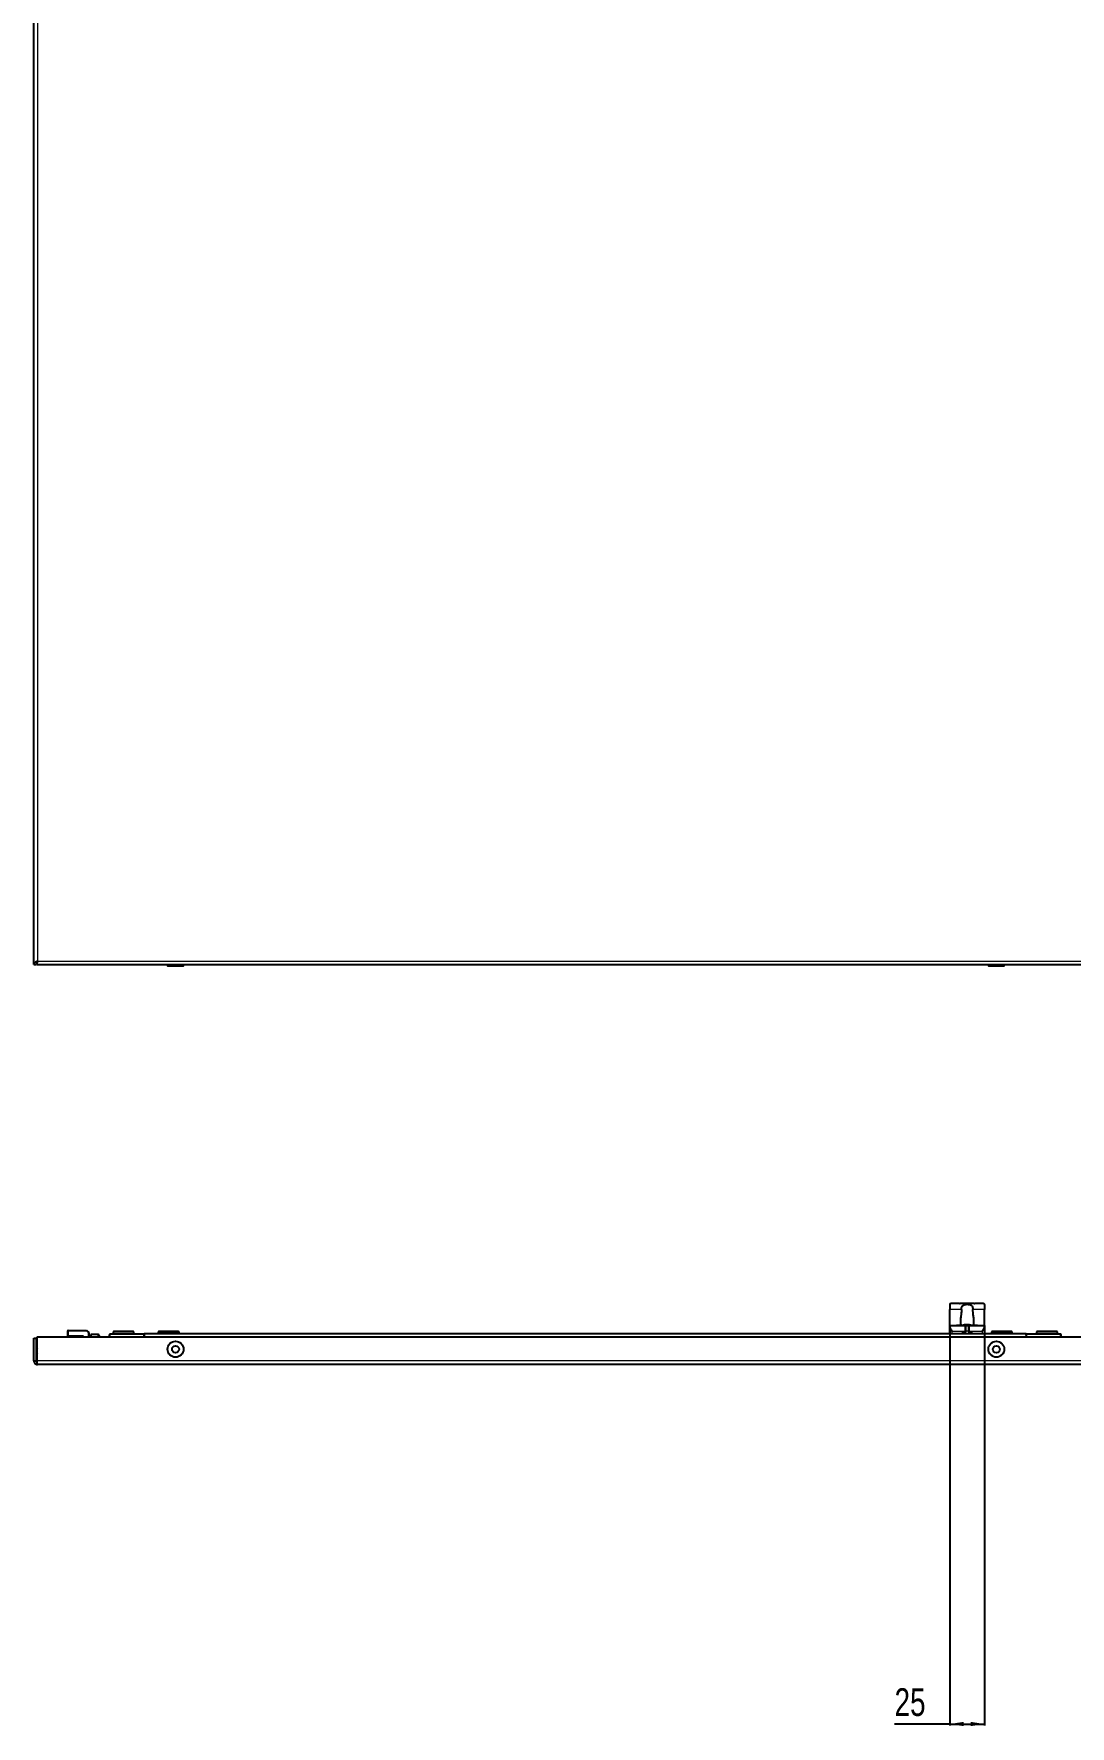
# Model space of a CAD drawing. Header units: millimetres. Extents: x -1581 to 3390, y -1547 to 1219.
# Drawn here: x 1423 to 2169, y -1547 to -328 of the extents above; entities that cross this region are included whole.
import ezdxf

# ---------------------------------------------------------------- set-up
doc = ezdxf.new("R2010")
doc.units = ezdxf.units.MM
doc.layers.add('FORMAT', color=7, linetype='Continuous')
doc.styles.add('SLDTEXTSTYLE0', font='TXT', dxfattribs={"width": 0.75})
doc.dimstyles.new('SLDDIMSTYLE0', dxfattribs={"dimtxt": 20, "dimasz": 10, "dimexe": 0, "dimexo": 0.0625, "dimgap": 5, "dimtad": 2, "dimdec": 1, "dimrnd": 1e-09, "dimzin": 12, "dimdsep": 46, "dimtxsty": 'SLDTEXTSTYLE0', "dimsah": 1, "dimcen": 0.09, "dimadec": 0, "dimazin": 3, "dimtfac": 1, "dimtofl": 0, "dimtmove": 0, "dimatfit": 3, "dimfxl": 0, "dimfrac": 2, "dimtolj": 1, "dimtzin": 12, "dimarcsym": 0})

# ---------------------------------------------------------------- blocks, each defined once
blk = doc.blocks.new('_D_11')
at = {"layer": 'FORMAT'}
for p, q in [((2082.8, -1258.8), (2082.8, -1546.8)), ((2107.8, -1258.8), (2107.8, -1546.8)), ((2082.8, -1545.8), (2043, -1545.8)), ((2082.8, -1545.8), (2107.8, -1545.8))]:
    blk.add_line(p, q, dxfattribs=at)
for points in [[(2082.8, -1545.8), (2092.8, -1547.3), (2092.8, -1544.2)], [(2107.8, -1545.8), (2097.8, -1544.2), (2097.8, -1547.3)]]:
    blk.add_solid(points, dxfattribs=at)
at = {"layer": 'FORMAT', "insert": (2043, -1520), "char_height": 20, "attachment_point": 1, "style": 'SLDTEXTSTYLE0'}
blk.add_mtext('25', dxfattribs=at)

msp = doc.modelspace()

# ---------------------------------------------------------------- linework, layer by layer
at = {"color": 7, "linetype": 'Continuous', "lineweight": 25}
for p, q in [((1423.28, -998.72), (1423.28, 556.28)), ((1423.28, -998.72), (1425.28, -998.72)), ((1425.58, -998.72), (1425.58, -997.01)), ((1425.58, -998.72), (2215.98, -998.72)), ((1519.53, -998.72), (1519.53, -999.47)), ((1531.03, -999.47), (1531.03, -998.72)), ((2110.53, -998.72), (2110.53, -999.47)), ((2122.03, -999.47), (2122.03, -998.72)), ((1528.29, -999.72), (1519.78, -999.72)), ((1530.78, -999.72), (1528.29, -999.72)), ((2121.78, -999.72), (2110.78, -999.72)), ((2082.78, -1243.44), (2082.78, -1247.27)), ((2089.8, -1242.88), (2084.28, -1242.88)), ((2090.69, -1242.83), (2090.16, -1242.83)), ((2099.88, -1242.77), (2090.69, -1242.77)), ((2100.39, -1242.83), (2099.88, -1242.82)), ((2106.28, -1242.88), (2100.76, -1242.88)), ((2107.78, -1243.44), (2107.78, -1247.27)), ((2082.78, -1258.77), (2082.78, -1247.27)), ((2090.43, -1254.56), (2090.43, -1257.15)), ((2100.13, -1257.15), (2100.13, -1254.56)), ((2107.78, -1258.77), (2107.78, -1247.27)), ((1423.28, -1284.17), (1423.28, -1267.77)), ((1423.28, -1267.77), (1425.28, -1267.77)), ((1425.28, -1284.17), (1425.28, -1267.77)), ((1425.58, -1284.17), (1425.58, -1266.77)), ((1425.58, -1266.77), (2215.98, -1266.77)), ((1447.78, -1266.07), (1447.78, -1262.47)), ((1447.78, -1266.07), (1447.78, -1266.47)), ((1447.78, -1266.77), (1447.78, -1266.47)), ((1447.98, -1262.27), (1461.28, -1262.27)), ((1458.58, -1266.27), (1447.98, -1266.27)), ((1458.78, -1266.77), (1458.78, -1266.47)), ((1461.28, -1262.27), (1461.2, -1262.47)), ((1461.28, -1262.27), (1462.78, -1263.77)), ((1462.78, -1263.77), (1462.58, -1263.86)), ((1462.78, -1263.77), (1462.78, -1266.77)), ((1469.68, -1265.27), (1464.28, -1265.27)), ((1464.28, -1265.27), (1464.28, -1266.77)), ((1470.28, -1265.87), (1470.28, -1266.77)), ((1477.78, -1266.77), (1477.78, -1265.07)), ((1478.08, -1264.77), (1502.48, -1264.77)), ((1480.78, -1262.77), (1480.28, -1263.27)), ((1480.28, -1263.27), (1480.28, -1264.77)), ((1495.28, -1263.27), (1480.28, -1263.27)), ((1480.78, -1262.77), (1494.78, -1262.77)), ((1482.64, -1264.57), (1482.64, -1264.77)), ((1486.45, -1264.57), (1486.45, -1264.77)), ((1486.45, -1264.57), (1487.24, -1264.57)), ((1487.24, -1264.57), (1487.24, -1264.77)), ((1487.24, -1264.57), (1489.12, -1264.57)), ((1488.58, -1264.57), (1488.58, -1264.55)), ((1489.12, -1264.57), (1489.12, -1264.77)), ((1489.12, -1264.57), (1490.17, -1264.57)), ((1490.17, -1264.57), (1490.17, -1264.77)), ((1490.17, -1264.57), (1491.57, -1264.57)), ((1491.74, -1264.55), (1491.74, -1264.77)), ((1491.83, -1264.57), (1491.83, -1264.77)), ((1491.83, -1264.57), (1493.18, -1264.57)), ((1493.18, -1264.57), (1493.18, -1264.77)), ((1493.18, -1264.57), (1495.17, -1264.57)), ((1495.28, -1263.27), (1494.78, -1262.77)), ((1495.17, -1264.57), (1495.17, -1264.77)), ((1495.17, -1264.57), (1498.13, -1264.57)), ((1495.28, -1264.57), (1495.28, -1263.27)), ((1498.13, -1264.57), (1498.13, -1264.77)), ((2137.78, -1264.77), (1502.78, -1264.77)), ((1502.78, -1264.77), (1502.78, -1265.07)), ((1502.78, -1265.07), (1502.78, -1265.72)), ((1502.78, -1265.72), (1502.78, -1266.77)), ((1513.28, -1262.77), (1512.78, -1263.27)), ((1512.78, -1263.27), (1512.78, -1264.77)), ((1527.78, -1263.27), (1512.78, -1263.27)), ((1513.28, -1262.77), (1527.28, -1262.77)), ((1527.78, -1263.27), (1527.28, -1262.77)), ((1527.78, -1264.77), (1527.78, -1263.27)), ((2082.78, -1259.65), (2082.78, -1258.77)), ((2082.78, -1258.77), (2096.28, -1258.77)), ((2082.78, -1264.77), (2082.78, -1259.65)), ((2087.66, -1258.67), (2087.66, -1258.77)), ((2087.8, -1258.67), (2087.8, -1258.77)), ((2087.92, -1258.67), (2087.92, -1258.77)), ((2088.73, -1258.67), (2087.92, -1258.67)), ((2088.73, -1258.67), (2088.73, -1258.77)), ((2088.88, -1258.67), (2088.88, -1258.77)), ((2089, -1258.67), (2089, -1258.77)), ((2089.33, -1258.67), (2089.33, -1258.77)), ((2089.52, -1258.67), (2089.52, -1258.77)), ((2090.05, -1258.67), (2090.05, -1258.77)), ((2090.53, -1258.67), (2090.53, -1258.77)), ((2090.7, -1258.67), (2090.7, -1258.77)), ((2091.16, -1258.67), (2091.16, -1258.77)), ((2091.3, -1258.67), (2091.3, -1258.77)), ((2091.42, -1258.67), (2091.42, -1258.77)), ((2091.73, -1258.67), (2091.73, -1258.77)), ((2093.01, -1258.67), (2091.89, -1258.67)), ((2093.01, -1258.67), (2093.01, -1258.77)), ((2093.15, -1258.67), (2093.15, -1258.77)), ((2093.34, -1258.67), (2093.34, -1258.77)), ((2093.35, -1258.67), (2093.35, -1258.77)), ((2093.94, -1258.67), (2093.35, -1258.67)), ((2093.77, -1258.26), (2093.77, -1258.22)), ((2093.94, -1258.67), (2093.94, -1258.77)), ((2094.84, -1258.67), (2094.26, -1258.67)), ((2094.28, -1258.77), (2096.28, -1258.77)), ((2094.28, -1262.77), (2094.28, -1258.77)), ((2094.28, -1262.77), (2094.28, -1262.81)), ((2094.33, -1258.18), (2094.33, -1258.15)), ((2094.84, -1258.67), (2094.84, -1258.77)), ((2094.85, -1258.67), (2094.85, -1258.77)), ((2094.85, -1258.67), (2095.03, -1258.67)), ((2095.03, -1258.67), (2095.03, -1258.67)), ((2095.03, -1258.67), (2095.03, -1258.77)), ((2095.05, -1258.67), (2095.05, -1258.77)), ((2095.2, -1258.67), (2095.2, -1258.77)), ((2096, -1258.67), (2095.2, -1258.67)), ((2095.78, -1258.45), (2095.8, -1258.15)), ((2096, -1258.45), (2096.03, -1258.22)), ((2096, -1258.67), (2096, -1258.77)), ((2096.14, -1258.67), (2096.14, -1258.77)), ((2096.26, -1258.67), (2096.26, -1258.77)), ((2096.26, -1258.71), (2096.55, -1258.7)), ((2096.28, -1258.77), (2096.28, -1262.77)), ((2096.28, -1262.81), (2096.28, -1262.77)), ((2096.69, -1258.67), (2096.69, -1258.77)), ((2096.78, -1258.77), (2107.78, -1258.77)), ((2096.81, -1258.67), (2096.81, -1258.77)), ((2097.18, -1258.67), (2097.18, -1258.77)), ((2097.44, -1258.67), (2097.44, -1258.77)), ((2097.56, -1258.67), (2097.56, -1258.77)), ((2097.7, -1258.67), (2097.7, -1258.77)), ((2097.82, -1258.67), (2097.82, -1258.77)), ((2098.25, -1258.67), (2098.25, -1258.77)), ((2098.28, -1258.67), (2098.25, -1258.67)), ((2098.29, -1258.67), (2098.29, -1258.77)), ((2098.32, -1258.67), (2098.32, -1258.77)), ((2098.49, -1258.67), (2098.49, -1258.77)), ((2098.83, -1258.67), (2098.83, -1258.77)), ((2099.32, -1258.67), (2099.32, -1258.77)), ((2099.52, -1258.67), (2099.52, -1258.77)), ((2099.86, -1258.67), (2099.86, -1258.77)), ((2100.02, -1258.67), (2100.02, -1258.77)), ((2101.08, -1258.67), (2100.02, -1258.67)), ((2101.08, -1258.67), (2101.08, -1258.77)), ((2101.39, -1258.67), (2101.39, -1258.77)), ((2101.56, -1258.67), (2101.56, -1258.77)), ((2101.93, -1258.67), (2101.93, -1258.77)), ((2102.69, -1258.67), (2101.93, -1258.67)), ((2102.69, -1258.67), (2102.69, -1258.77)), ((2107.78, -1259.65), (2107.78, -1258.77)), ((2107.78, -1259.65), (2107.78, -1264.77)), ((2113.28, -1262.77), (2112.78, -1263.27)), ((2112.78, -1263.27), (2112.78, -1264.77)), ((2127.78, -1263.27), (2112.78, -1263.27)), ((2113.28, -1262.77), (2127.28, -1262.77)), ((2127.78, -1263.27), (2127.28, -1262.77)), ((2127.78, -1264.77), (2127.78, -1263.27)), ((2137.78, -1264.77), (2137.78, -1265.07)), ((2137.78, -1265.72), (2137.78, -1265.07)), ((2137.78, -1265.72), (2137.78, -1266.77)), ((2138.08, -1264.77), (2162.48, -1264.77)), ((2142.43, -1264.57), (2142.43, -1264.77)), ((2142.43, -1264.57), (2142.78, -1264.57)), ((2142.78, -1264.57), (2142.78, -1264.77)), ((2142.78, -1264.57), (2143.03, -1264.57)), ((2143.03, -1264.57), (2143.03, -1264.77)), ((2143.03, -1264.57), (2143.14, -1264.57)), ((2143.14, -1264.57), (2143.14, -1264.77)), ((2144.17, -1264.57), (2144.17, -1264.77)), ((2144.17, -1264.57), (2144.82, -1264.57)), ((2144.84, -1264.57), (2144.84, -1264.77)), ((2144.84, -1264.57), (2145.18, -1264.57)), ((2145.18, -1264.57), (2145.18, -1264.77)), ((2145.78, -1262.77), (2145.28, -1263.27)), ((2145.28, -1263.27), (2145.28, -1264.57)), ((2160.28, -1263.27), (2145.28, -1263.27)), ((2145.78, -1262.77), (2159.78, -1262.77)), ((2148.49, -1264.77), (2148.49, -1264.55)), ((2148.63, -1264.57), (2149.41, -1264.57)), ((2149.41, -1264.57), (2149.41, -1264.77)), ((2149.41, -1264.57), (2150.2, -1264.57)), ((2150.2, -1264.57), (2150.2, -1264.77)), ((2150.2, -1264.57), (2150.69, -1264.57)), ((2150.69, -1264.57), (2150.69, -1264.77)), ((2150.69, -1264.57), (2152.08, -1264.57)), ((2151.72, -1264.55), (2151.72, -1264.57)), ((2152.08, -1264.57), (2152.08, -1264.77)), ((2152.08, -1264.57), (2153.13, -1264.57)), ((2153.13, -1264.57), (2153.13, -1264.77)), ((2154.17, -1264.57), (2154.17, -1264.77)), ((2154.17, -1264.57), (2156.14, -1264.57)), ((2156.14, -1264.57), (2156.14, -1264.77)), ((2156.14, -1264.57), (2158.13, -1264.57)), ((2158.13, -1264.57), (2158.13, -1264.77)), ((2160.28, -1263.27), (2159.78, -1262.77)), ((2160.28, -1264.77), (2160.28, -1263.27)), ((2162.78, -1265.07), (2162.78, -1266.77)), ((1423.28, -1284.17), (1425.28, -1284.17)), ((2215.68, -1286.77), (1425.88, -1286.77))]:
    msp.add_line(p, q, dxfattribs=at)
at = {"color": 8, "linetype": 'Continuous', "lineweight": 18}
for p, q in [((1425.88, 553.68), (1425.88, -996.12)), ((1425.88, -996.12), (2215.68, -996.12)), ((1519.53, -999.47), (1528.42, -999.47)), ((1528.42, -999.47), (1531.03, -999.47)), ((2110.53, -999.47), (2122.03, -999.47)), ((2091.19, -1247.27), (2082.78, -1247.27)), ((2107.78, -1247.27), (2099.37, -1247.27)), ((1447.98, -1262.47), (1447.78, -1262.47)), ((1447.98, -1266.07), (1447.78, -1266.07)), ((1447.98, -1266.47), (1447.78, -1266.47)), ((1447.98, -1262.27), (1447.98, -1262.47)), ((1447.98, -1262.47), (1447.98, -1266.07)), ((1461.2, -1262.47), (1447.98, -1262.47)), ((1447.98, -1266.07), (1458.58, -1266.07)), ((1447.98, -1266.07), (1447.98, -1266.27)), ((1447.98, -1266.47), (1447.98, -1266.27)), ((1458.58, -1266.47), (1447.98, -1266.47)), ((1447.98, -1266.47), (1447.98, -1266.77)), ((1458.58, -1266.07), (1458.58, -1266.27)), ((1458.58, -1266.27), (1458.58, -1266.47)), ((1458.58, -1266.47), (1458.78, -1266.47)), ((1458.58, -1266.77), (1458.58, -1266.47)), ((1458.98, -1266.47), (1458.78, -1266.47)), ((1458.98, -1266.47), (1458.98, -1266.77)), ((1462.58, -1263.86), (1461.2, -1262.47)), ((1462.58, -1266.77), (1462.58, -1263.86)), ((1469.68, -1266.77), (1469.68, -1265.27)), ((1478.08, -1265.07), (1477.78, -1265.07)), ((1478.08, -1264.77), (1478.08, -1265.07)), ((1478.08, -1265.07), (1478.08, -1266.77)), ((1502.48, -1265.07), (1478.08, -1265.07)), ((1483.87, -1264.57), (1483.87, -1264.77)), ((1502.48, -1264.77), (1502.48, -1265.07)), ((1502.78, -1265.07), (1502.48, -1265.07)), ((1502.48, -1266.77), (1502.48, -1265.07)), ((2084.28, -1262.77), (2084.28, -1264.77)), ((2084.28, -1262.77), (2093.78, -1262.77)), ((2091.89, -1258.67), (2091.89, -1258.77)), ((2093.42, -1263.29), (2093.55, -1263.77)), ((2093.78, -1262.77), (2093.78, -1258.77)), ((2093.78, -1262.81), (2093.78, -1262.77)), ((2093.78, -1262.77), (2094.28, -1262.77)), ((2093.78, -1262.81), (2094.28, -1262.81)), ((2096.28, -1262.77), (2094.28, -1262.77)), ((2096.28, -1262.77), (2096.78, -1262.77)), ((2096.28, -1262.81), (2096.78, -1262.81)), ((2096.78, -1258.77), (2096.78, -1262.77)), ((2096.78, -1262.77), (2096.78, -1262.81)), ((2096.78, -1262.77), (2106.28, -1262.77)), ((2097, -1263.77), (2097.14, -1263.29)), ((2106.28, -1264.77), (2106.28, -1262.77)), ((2138.08, -1265.07), (2137.78, -1265.07)), ((2138.08, -1265.07), (2138.08, -1264.77)), ((2138.08, -1265.07), (2138.08, -1266.77)), ((2162.48, -1265.07), (2138.08, -1265.07)), ((2146.91, -1264.57), (2146.91, -1264.77)), ((2162.48, -1264.77), (2162.48, -1265.07)), ((2162.48, -1266.77), (2162.48, -1265.07)), ((2162.78, -1265.07), (2162.48, -1265.07)), ((2215.98, -1284.17), (1425.58, -1284.17))]:
    msp.add_line(p, q, dxfattribs=at)
at = {"color": 7, "linetype": 'Continuous', "lineweight": 25, "flags": 128}
for points in [[(1425.58, -1272.76), (1425.42, -1273.02), (1425.28, -1273.27)], [(1425.58, -1275.17), (1425.45, -1275.66), (1425.28, -1277.27)], [(1425.28, -1277.27), (1425.45, -1278.89), (1425.58, -1279.37)], [(1425.28, -1281.27), (1425.42, -1281.52), (1425.58, -1281.79)]]:
    msp.add_lwpolyline(points, dxfattribs=at)
at = {"color": 8, "linetype": 'Continuous', "lineweight": 18, "flags": 128}
for points in [[(1425.28, -1273.96), (1425.29, -1273.94), (1425.58, -1273.35)], [(1425.58, -1281.2), (1425.29, -1280.61), (1425.28, -1280.59)]]:
    msp.add_lwpolyline(points, dxfattribs=at)
at = {"color": 7, "linetype": 'Continuous', "lineweight": 25}
for centre, radius in [((1525.28, -1275.77), 5.75), ((1525.28, -1275.77), 2.5), ((2116.28, -1275.77), 5.75), ((2116.28, -1275.77), 2.5)]:
    msp.add_circle(centre, radius, dxfattribs=at)
at = {"color": 8, "linetype": 'Continuous', "lineweight": 18}
for centre in [(1525.28, -1275.77), (2116.28, -1275.77)]:
    msp.add_circle(centre, 5.5, dxfattribs=at)
at = {"color": 7, "linetype": 'Continuous', "lineweight": 25}
for centre, radius, start, end in [((1519.78, -999.47), 0.25, 180, 270), ((1530.78, -999.47), 0.25, 270, 0), ((2110.78, -999.47), 0.25, 180, 270), ((2121.78, -999.47), 0.25, 270, 0), ((1447.98, -1262.47), 0.2, 90, 180), ((1447.98, -1266.07), 0.2, 180, 270), ((1458.58, -1266.47), 0.2, 0, 90), ((1469.68, -1265.87), 0.6, 360, 90), ((1478.08, -1265.07), 0.3, 90, 180), ((1502.48, -1265.07), 0.3, 0, 90), ((2095.28, -1269.77), 6.25, 106.01339, 126.8699), ((2095.28, -1266.07), 8, 100.36105, 108.44798), ((2095.27, -1266.03), 7.96, 100.89077, 108.04758), ((2092.97, -1259.07), 0.629, 75.56061, 104.43939), ((2095.35, -1264.49), 6.42, 102.43439, 110.29863), ((2093.28, -1262.81), 1, 286.01339, 0), ((2094.52, -1261.93), 3.79, 92.89181, 101.41741), ((2095.03, -1265.69), 7.54, 92.0538, 98.08286), ((2094.25, -1258.67), 0.529, 72.04531, 81.62058), ((2094.55, -1262.49), 4.35, 79.33098, 87.2142), ((2096.01, -1262.49), 4.35, 92.7858, 100.66902), ((2092.03, -1259.2), 3.47, 12.23422, 16.46564), ((2095.95, -1265.71), 7.26, 85.75775, 94.24225), ((2095.53, -1265.7), 7.56, 85.34019, 87.94363), ((2096.32, -1258.74), 0.598, 99.01037, 119.47613), ((2095.16, -1260.4), 2.34, 55.39631, 68.27823), ((2096.04, -1261.93), 3.79, 78.58259, 87.10819), ((2097.28, -1262.81), 1, 180, 253.98661), ((2095.28, -1266.07), 8, 70.1778, 79.63895), ((2095.28, -1269.77), 6.25, 53.1301, 73.98661), ((2138.08, -1265.07), 0.3, 90, 180), ((2162.48, -1265.07), 0.3, 0, 90)]:
    msp.add_arc(centre, radius, start, end, dxfattribs=at)
at = {"color": 8, "linetype": 'Continuous', "lineweight": 18}
for centre, radius, start, end in [((1458.58, -1266.47), 0.4, 0, 90), ((2095.28, -1269.77), 6.75, 106.01339, 132.20545), ((2093.28, -1262.81), 0.5, 286.01339, 0), ((2097.28, -1262.81), 0.5, 180, 253.98661), ((2095.28, -1269.77), 6.75, 47.79455, 73.98661)]:
    msp.add_arc(centre, radius, start, end, dxfattribs=at)
at = {"color": 7, "linetype": 'Continuous', "lineweight": 25}
for points, knots in [([(1425.88, -996.12), (1425.59, -996.3), (1424.96, -996.7), (1424.1, -997.33), (1423.42, -998.01), (1423.33, -998.48), (1423.28, -998.72)], [0, 0, 0, 0, 0.2113527, 0.4661677, 0.7210903, 1, 1, 1, 1]), ([(1425.88, -996.12), (1425.74, -996.5), (1425.52, -997.12), (1425.31, -997.98), (1425.29, -998.47), (1425.28, -998.72)], [0, 0, 0, 0, 0.4375, 0.7156903, 1, 1, 1, 1]), ([(2084.28, -1242.88), (2084.11, -1242.88), (2083.78, -1242.89), (2083.33, -1242.95), (2082.99, -1243.07), (2082.81, -1243.24), (2082.79, -1243.38), (2082.78, -1243.44)], [0, 0, 0, 0, 0.2129003, 0.4257071, 0.6406126, 0.8533821, 1, 1, 1, 1]), ([(2089.8, -1242.88), (2089.9, -1242.87), (2090.03, -1242.85), (2090.14, -1242.84), (2090.16, -1242.83)], [0, 0, 0, 0, 0.7894027, 1, 1, 1, 1]), ([(2091.19, -1247.27), (2091.21, -1246.86), (2091.25, -1246.03), (2091.61, -1244.94), (2092.26, -1244.13), (2093.19, -1243.64), (2094.34, -1243.4), (2095.66, -1243.35), (2097.01, -1243.52), (2098.14, -1243.99), (2098.87, -1244.79), (2099.25, -1245.82), (2099.36, -1246.69), (2099.37, -1247.18), (2099.37, -1247.27)], [0, 0, 0, 0, 0.0885051, 0.1771377, 0.2628581, 0.3446937, 0.4304853, 0.5251934, 0.6256454, 0.7239113, 0.8124944, 0.894483, 0.9789968, 1, 1, 1, 1]), ([(2100.39, -1242.83), (2100.41, -1242.84), (2100.52, -1242.85), (2100.65, -1242.87), (2100.76, -1242.88)], [0, 0, 0, 0, 0.1619735, 1, 1, 1, 1]), ([(2107.78, -1243.44), (2107.76, -1243.36), (2107.73, -1243.2), (2107.5, -1243.04), (2107.14, -1242.93), (2106.71, -1242.89), (2106.41, -1242.88), (2106.28, -1242.88)], [0, 0, 0, 0, 0.2056827, 0.4113459, 0.6186494, 0.8323389, 1, 1, 1, 1]), ([(2091.19, -1247.27), (2091.13, -1248.27), (2091.02, -1250.42), (2090.51, -1252.86), (2090.45, -1254.16), (2090.43, -1254.56)], [0, 0, 0, 0, 0.3788234, 0.8122279, 1, 1, 1, 1]), ([(2100.13, -1254.56), (2100.04, -1253.65), (2099.87, -1251.79), (2099.41, -1249.2), (2099.38, -1247.66), (2099.37, -1247.27)], [0, 0, 0, 0, 0.4176682, 0.852903, 1, 1, 1, 1]), ([(1482.64, -1264.57), (1482.82, -1264.57), (1483.16, -1264.57), (1483.65, -1264.57), (1483.87, -1264.57)], [0, 0, 0, 0, 0.5367999, 1, 1, 1, 1]), ([(1483.87, -1264.57), (1484.25, -1264.57), (1484.94, -1264.57), (1485.8, -1264.57), (1486.25, -1264.57), (1486.27, -1264.57)], [0, 0, 0, 0, 0.5224374, 0.9756494, 1, 1, 1, 1]), ([(2082.78, -1259.65), (2082.8, -1259.82), (2082.86, -1260.25), (2083.33, -1261.19), (2083.86, -1262.09), (2084.21, -1262.66), (2084.28, -1262.77), (2084.28, -1262.77)], [0, 0, 0, 0, 0.1941403, 0.4852754, 0.8987792, 0.9967692, 1, 1, 1, 1]), ([(2087.8, -1258.67), (2087.78, -1258.67), (2087.74, -1258.67), (2087.68, -1258.67), (2087.66, -1258.67), (2087.66, -1258.67), (2087.66, -1258.67)], [0, 0, 0, 0, 0.2808356, 0.55925, 0.7791823, 1, 1, 1, 1]), ([(2087.92, -1258.67), (2087.92, -1258.67), (2087.92, -1258.67), (2087.89, -1258.67), (2087.85, -1258.67), (2087.82, -1258.67), (2087.8, -1258.67)], [0, 0, 0, 0, 0.2808879, 0.55948246, 0.77927022, 1, 1, 1, 1]), ([(2088.88, -1258.67), (2088.86, -1258.67), (2088.83, -1258.67), (2088.77, -1258.67), (2088.74, -1258.67), (2088.73, -1258.67)], [0, 0, 0, 0, 0.28063758, 0.56087676, 1, 1, 1, 1]), ([(2089, -1258.67), (2089, -1258.67), (2089, -1258.67), (2088.97, -1258.67), (2088.92, -1258.67), (2088.9, -1258.67), (2088.88, -1258.67)], [0, 0, 0, 0, 0.280941, 0.5591137, 0.7790892, 1, 1, 1, 1]), ([(2089.52, -1258.67), (2089.46, -1258.67), (2089.35, -1258.67), (2089.34, -1258.67), (2089.33, -1258.67)], [0, 0, 0, 0, 0.5593117, 1, 1, 1, 1]), ([(2090.05, -1258.67), (2089.99, -1258.67), (2089.87, -1258.67), (2089.68, -1258.67), (2089.58, -1258.67), (2089.52, -1258.67)], [0, 0, 0, 0, 0.28049605, 0.56076504, 1, 1, 1, 1]), ([(2090.53, -1258.67), (2090.46, -1258.67), (2090.34, -1258.67), (2090.14, -1258.67), (2090.05, -1258.67)], [0, 0, 0, 0, 0.560137, 1, 1, 1, 1]), ([(2090.43, -1257.15), (2090.47, -1257.42), (2090.56, -1257.96), (2091.34, -1258.42), (2092.34, -1258.62), (2093.11, -1258.66), (2093.39, -1258.67)], [0, 0, 0, 0, 0.2891573, 0.5794111, 0.8475326, 1, 1, 1, 1]), ([(2090.7, -1258.67), (2090.69, -1258.67), (2090.68, -1258.67), (2090.58, -1258.67), (2090.53, -1258.67)], [0, 0, 0, 0, 0.5599138, 1, 1, 1, 1]), ([(2091.3, -1258.67), (2091.28, -1258.67), (2091.24, -1258.67), (2091.18, -1258.67), (2091.16, -1258.67), (2091.16, -1258.67), (2091.16, -1258.67)], [0, 0, 0, 0, 0.2807653, 0.5591779, 0.7791749, 1, 1, 1, 1]), ([(2091.42, -1258.67), (2091.42, -1258.67), (2091.42, -1258.67), (2091.39, -1258.67), (2091.34, -1258.67), (2091.31, -1258.67), (2091.3, -1258.67)], [0, 0, 0, 0, 0.280828, 0.5594169, 0.7793931, 1, 1, 1, 1]), ([(2091.89, -1258.67), (2091.87, -1258.67), (2091.83, -1258.67), (2091.77, -1258.67), (2091.74, -1258.67), (2091.73, -1258.67), (2091.73, -1258.67)], [0, 0, 0, 0, 0.2809514, 0.5599669, 0.7794314, 1, 1, 1, 1]), ([(2093.15, -1258.67), (2093.14, -1258.67), (2093.14, -1258.67), (2093.11, -1258.67), (2093.06, -1258.67), (2093.03, -1258.67), (2093.01, -1258.67)], [0, 0, 0, 0, 0.2807125, 0.5587014, 0.7790455, 1, 1, 1, 1]), ([(2093.35, -1258.67), (2093.35, -1258.67), (2093.34, -1258.67), (2093.34, -1258.67), (2093.34, -1258.67)], [0, 0, 0, 0, 0.5600811, 1, 1, 1, 1]), ([(2093.78, -1258.77), (2093.78, -1258.77), (2093.78, -1258.77), (2093.79, -1258.77), (2093.8, -1258.77), (2093.84, -1258.77), (2093.96, -1258.77), (2094.18, -1258.77), (2094.24, -1258.77), (2094.28, -1258.77)], [0, 0, 0, 0, 0.0016702, 0.0038887, 0.0095313, 0.0343611, 0.1327508, 0.5262135, 1, 1, 1, 1]), ([(2094.12, -1258.67), (2094.1, -1258.67), (2094.05, -1258.67), (2093.98, -1258.67), (2093.96, -1258.67), (2093.94, -1258.67)], [0, 0, 0, 0, 0.28122557, 0.56152173, 1, 1, 1, 1]), ([(2094.85, -1258.67), (2094.85, -1258.67), (2094.85, -1258.67), (2094.84, -1258.67), (2094.84, -1258.67)], [0, 0, 0, 0, 0.5595043, 1, 1, 1, 1]), ([(2095.2, -1258.67), (2095.18, -1258.67), (2095.14, -1258.67), (2095.08, -1258.67), (2095.05, -1258.67), (2095.05, -1258.67), (2095.05, -1258.67)], [0, 0, 0, 0, 0.2808549, 0.5597179, 0.7795181, 1, 1, 1, 1]), ([(2096.14, -1258.67), (2096.12, -1258.67), (2096.08, -1258.67), (2096.02, -1258.67), (2096, -1258.67), (2096, -1258.67), (2096, -1258.67)], [0, 0, 0, 0, 0.2808126, 0.5590988, 0.7791702, 1, 1, 1, 1]), ([(2096.26, -1258.67), (2096.26, -1258.67), (2096.26, -1258.67), (2096.23, -1258.67), (2096.19, -1258.67), (2096.16, -1258.67), (2096.14, -1258.67)], [0, 0, 0, 0, 0.28091242, 0.55940465, 0.77910833, 1, 1, 1, 1]), ([(2096.28, -1258.77), (2096.32, -1258.77), (2096.4, -1258.77), (2096.65, -1258.77), (2096.78, -1258.77), (2096.78, -1258.77)], [0, 0, 0, 0, 0.4754612, 0.9940565, 1, 1, 1, 1]), ([(2096.69, -1258.67), (2096.67, -1258.67), (2096.63, -1258.67), (2096.58, -1258.67), (2096.55, -1258.67), (2096.55, -1258.67), (2096.55, -1258.67)], [0, 0, 0, 0, 0.2808885, 0.5590229, 0.7791551, 1, 1, 1, 1]), ([(2096.81, -1258.67), (2096.81, -1258.67), (2096.81, -1258.67), (2096.78, -1258.67), (2096.74, -1258.67), (2096.71, -1258.67), (2096.69, -1258.67)], [0, 0, 0, 0, 0.2809002, 0.5594983, 0.7791483, 1, 1, 1, 1]), ([(2097.18, -1258.67), (2097.13, -1258.67), (2097.02, -1258.67), (2096.88, -1258.67), (2096.82, -1258.67), (2096.82, -1258.67), (2096.81, -1258.67)], [0, 0, 0, 0, 0.2809352, 0.5594866, 0.7792447, 1, 1, 1, 1]), ([(2097.44, -1258.67), (2097.39, -1258.67), (2097.31, -1258.67), (2097.22, -1258.67), (2097.18, -1258.67)], [0, 0, 0, 0, 0.5594415, 1, 1, 1, 1]), ([(2097.28, -1258.67), (2097.72, -1258.64), (2098.63, -1258.57), (2099.57, -1258.26), (2100.06, -1257.78), (2100.11, -1257.33), (2100.13, -1257.15)], [0, 0, 0, 0, 0.2559209, 0.5306766, 0.7999734, 1, 1, 1, 1]), ([(2097.56, -1258.67), (2097.55, -1258.67), (2097.54, -1258.67), (2097.47, -1258.67), (2097.44, -1258.67)], [0, 0, 0, 0, 0.5603128, 1, 1, 1, 1]), ([(2097.7, -1258.67), (2097.68, -1258.67), (2097.64, -1258.67), (2097.58, -1258.67), (2097.56, -1258.67), (2097.56, -1258.67), (2097.56, -1258.67)], [0, 0, 0, 0, 0.2809103, 0.559174, 0.7791663, 1, 1, 1, 1]), ([(2097.82, -1258.67), (2097.82, -1258.67), (2097.82, -1258.67), (2097.79, -1258.67), (2097.75, -1258.67), (2097.72, -1258.67), (2097.7, -1258.67)], [0, 0, 0, 0, 0.28084865, 0.55948998, 0.77915764, 1, 1, 1, 1]), ([(2098.32, -1258.67), (2098.31, -1258.67), (2098.29, -1258.67), (2098.29, -1258.67), (2098.29, -1258.67)], [0, 0, 0, 0, 0.560691, 1, 1, 1, 1]), ([(2098.49, -1258.67), (2098.45, -1258.67), (2098.38, -1258.67), (2098.34, -1258.67), (2098.32, -1258.67)], [0, 0, 0, 0, 0.55954171, 1, 1, 1, 1]), ([(2098.83, -1258.67), (2098.77, -1258.67), (2098.64, -1258.67), (2098.53, -1258.67), (2098.49, -1258.67)], [0, 0, 0, 0, 0.5605138, 1, 1, 1, 1]), ([(2099.32, -1258.67), (2099.25, -1258.67), (2099.11, -1258.67), (2098.92, -1258.67), (2098.83, -1258.67)], [0, 0, 0, 0, 0.5592171, 1, 1, 1, 1]), ([(2099.52, -1258.67), (2099.52, -1258.67), (2099.5, -1258.67), (2099.38, -1258.67), (2099.32, -1258.67)], [0, 0, 0, 0, 0.56034041, 1, 1, 1, 1]), ([(2100.02, -1258.67), (2100, -1258.67), (2099.95, -1258.67), (2099.9, -1258.67), (2099.87, -1258.67), (2099.87, -1258.67), (2099.86, -1258.67)], [0, 0, 0, 0, 0.2808719, 0.5597012, 0.7793822, 1, 1, 1, 1]), ([(2101.56, -1258.67), (2101.5, -1258.67), (2101.41, -1258.67), (2101.4, -1258.67), (2101.39, -1258.67)], [0, 0, 0, 0, 0.5589475, 1, 1, 1, 1]), ([(2101.93, -1258.67), (2101.85, -1258.67), (2101.71, -1258.67), (2101.6, -1258.67), (2101.56, -1258.67)], [0, 0, 0, 0, 0.55974726, 1, 1, 1, 1]), ([(2106.28, -1262.77), (2106.28, -1262.77), (2106.35, -1262.66), (2106.7, -1262.09), (2107.23, -1261.19), (2107.7, -1260.25), (2107.76, -1259.82), (2107.78, -1259.65)], [0, 0, 0, 0, 0.0032308, 0.1012208, 0.5147246, 0.8058597, 1, 1, 1, 1]), ([(2143.14, -1264.57), (2143.28, -1264.57), (2143.55, -1264.57), (2143.97, -1264.57), (2144.17, -1264.57)], [0, 0, 0, 0, 0.5476433, 1, 1, 1, 1]), ([(2145.18, -1264.57), (2145.51, -1264.57), (2146.14, -1264.57), (2146.67, -1264.57), (2146.91, -1264.57)], [0, 0, 0, 0, 0.5367999, 1, 1, 1, 1]), ([(2146.91, -1264.57), (2147.23, -1264.57), (2147.84, -1264.57), (2148.41, -1264.57), (2148.44, -1264.57), (2148.45, -1264.57)], [0, 0, 0, 0, 0.4156784, 0.7762775, 1, 1, 1, 1]), ([(2153.3, -1264.57), (2153.34, -1264.57), (2153.63, -1264.57), (2153.92, -1264.57), (2154.17, -1264.57)], [0, 0, 0, 0, 0.1394984, 1, 1, 1, 1]), ([(1425.28, -1284.17), (1425.31, -1284.35), (1425.35, -1284.58), (1425.56, -1284.65), (1425.62, -1284.67)], [0, 0, 0, 0, 0.72456368, 1, 1, 1, 1])]:
    msp.add_open_spline(points, degree=3, knots=knots, dxfattribs=at)
for points in [[(1425.58, -998.72), (1425.6, -998.68), (1425.65, -998.6), (1425.73, -998), (1425.8, -997.14), (1425.85, -996.46), (1425.88, -996.12)], [(1423.28, -1284.17), (1423.32, -1284.51), (1423.4, -1285.2), (1424, -1286.06), (1424.86, -1286.66), (1425.54, -1286.74), (1425.88, -1286.77)], [(1425.88, -1286.77), (1425.85, -1286.74), (1425.8, -1286.66), (1425.73, -1286.06), (1425.65, -1285.2), (1425.6, -1284.51), (1425.58, -1284.17)]]:
    msp.add_open_spline(points, degree=3, dxfattribs=at)

# ---------------------------------------------------------------- dimensions: what is measured, and where the dimension line sits
at = {"layer": 'FORMAT'}
dim = msp.add_linear_dim(base=(2107.78, -1545.77), p1=(2082.78, -1258.77), p2=(2107.78, -1258.77), angle=0, dimstyle='SLDDIMSTYLE0', dxfattribs=at)
dim.commit()
dim.dimension.update_dxf_attribs({"geometry": '_D_11', "text_midpoint": (2057.79, -1545.77), "dimtype": 160})

doc.saveas('drawing.dxf')
